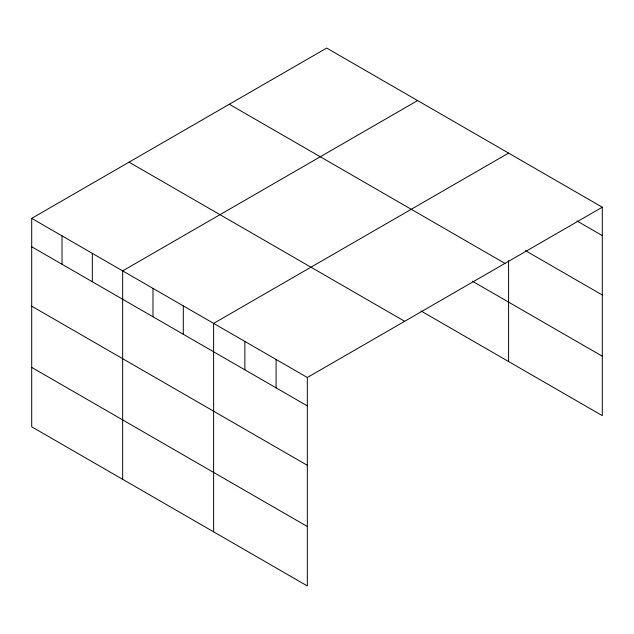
<?xml version="1.0" encoding="UTF-8"?>
<svg xmlns="http://www.w3.org/2000/svg" width="634" height="634" viewBox="0 0 634 634"><rect width="100%" height="100%" fill="white"/><g stroke="black" fill="none" stroke-linecap="round" stroke-linejoin="round"><path stroke-width="0.95" d="M31.7 218.365L307.332 377.499L307.332 585.935L31.7 426.801L31.7 218.365L326.668 48.065L602.3 207.199L602.3 415.635L420.992 310.961M417.624 100.576L122.655 270.877L122.655 479.312M508.587 153.095L213.618 323.395L213.618 531.831M307.332 377.499L602.3 207.199M576.972 220.973L602.3 235.594M525.467 250.652L602.3 295.008M229.326 104.261L504.957 263.395M472.37 281.211L602.3 356.221M129.043 162.161L404.674 321.303M31.7 246.753L307.332 405.887M31.7 306.167L307.332 465.308M31.7 367.387L307.332 526.521M508.587 260.645L508.587 361.531M276.091 359.462L276.091 387.857M244.859 341.425L244.859 369.82M183.297 305.889L183.297 334.276M152.976 288.383L152.976 316.77M92.342 253.37L92.342 281.765M62.021 235.864L62.021 264.259"/></g></svg>
